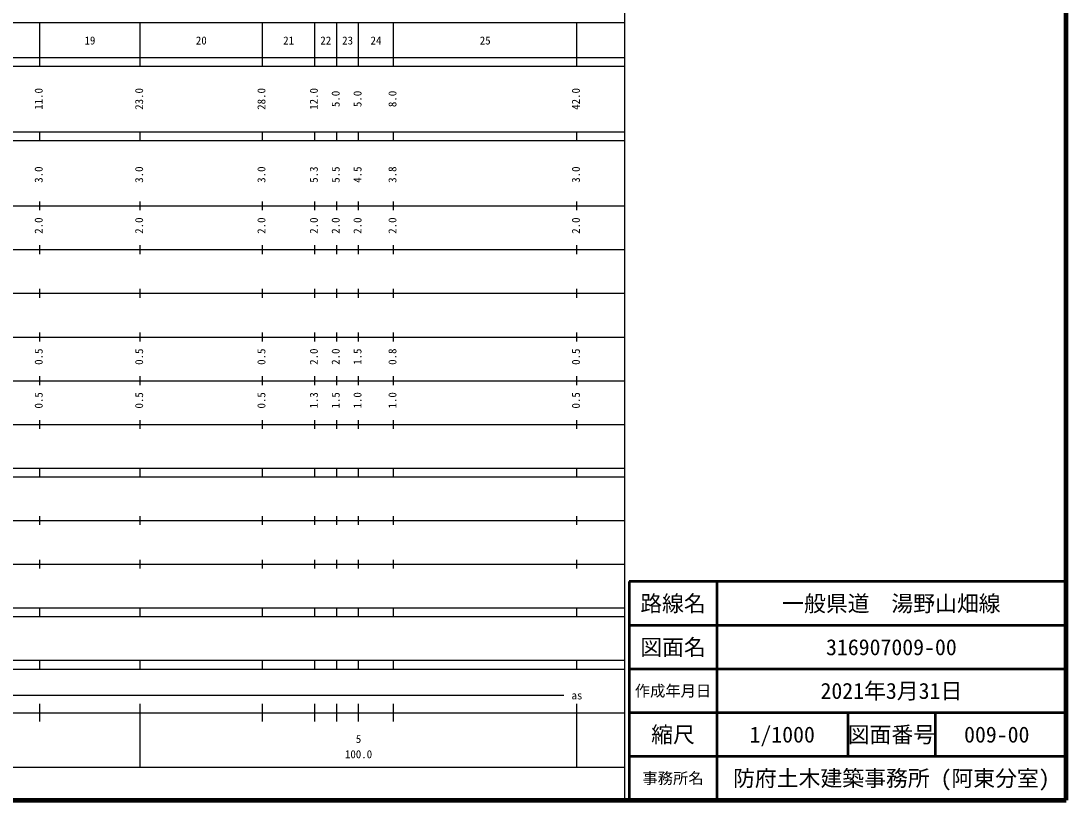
# Model space of a CAD drawing. Units: millimetres on the paper, enlarged 1000 times. Extents: x 40000 to 680000, y 20000 to 380000.
# Drawn here: x 440696 to 680000, y 20000 to 198357 of the extents above; entities that cross this region are included whole.
import ezdxf
from ezdxf.enums import TextEntityAlignment as Align

# ---------------------------------------------------------------- set-up
doc = ezdxf.new("R2010")
doc.units = ezdxf.units.MM
doc.header["$LTSCALE"] = 1000
for name, color, linetype, lineweight in [('M-TTL', 2, 'Continuous', 140), ('M-TTL-BAND', 7, 'Continuous', 25), ('M-TTL-FRAM', 2, 'Continuous', 50), ('M-TTL-LINE', 7, 'Continuous', 50)]:
    doc.layers.add(name, color=color, linetype=linetype, lineweight=lineweight)
doc.layers.add('M-TTL-TXT', color=7, linetype='Continuous')
doc.styles.add('ＭＳ ゴシック', font='')
doc.styles.get('ＭＳ ゴシック').set_extended_font_data('MS Gothic')

msp = doc.modelspace()

# ---------------------------------------------------------------- linework, layer by layer
at = {"layer": 'M-TTL'}
for p, q in [((680000, 20000), (680000, 380000)), ((40000, 20000), (680000, 20000))]:
    msp.add_line(p, q, dxfattribs=at)
at = {"layer": 'M-TTL-BAND'}
for p, q in [((579000, 20000), (579000, 370000)), ((68000, 198000), (579000, 198000)), ((445000, 188000), (445000, 198000)), ((468000, 188000), (468000, 198000)), ((496000, 188000), (496000, 198000)), ((508000, 188000), (508000, 198000)), ((513000, 188000), (513000, 198000)), ((518000, 188000), (518000, 198000)), ((526000, 188000), (526000, 198000)), ((568000, 188000), (568000, 198000)), ((40000, 190000), (579000, 190000)), ((40000, 188000), (579000, 188000)), ((40000, 173000), (579000, 173000)), ((445000, 171000), (445000, 173000)), ((468000, 171000), (468000, 173000)), ((496000, 171000), (496000, 173000)), ((508000, 171000), (508000, 173000)), ((513000, 171000), (513000, 173000)), ((518000, 171000), (518000, 173000)), ((526000, 171000), (526000, 173000)), ((568000, 171000), (568000, 173000)), ((40000, 171000), (579000, 171000)), ((40000, 156000), (579000, 156000)), ((445000, 155000), (445000, 157000)), ((468000, 155000), (468000, 157000)), ((496000, 155000), (496000, 157000)), ((508000, 155000), (508000, 157000)), ((513000, 155000), (513000, 157000)), ((518000, 155000), (518000, 157000)), ((526000, 155000), (526000, 157000)), ((568000, 155000), (568000, 157000)), ((46000, 146000), (579000, 146000)), ((445000, 145000), (445000, 147000)), ((468000, 145000), (468000, 147000)), ((496000, 145000), (496000, 147000)), ((508000, 145000), (508000, 147000)), ((513000, 145000), (513000, 147000)), ((518000, 145000), (518000, 147000)), ((526000, 145000), (526000, 147000)), ((568000, 145000), (568000, 147000)), ((445000, 135000), (445000, 137000)), ((468000, 135000), (468000, 137000)), ((496000, 135000), (496000, 137000)), ((508000, 135000), (508000, 137000)), ((513000, 135000), (513000, 137000)), ((518000, 135000), (518000, 137000)), ((526000, 135000), (526000, 137000)), ((568000, 135000), (568000, 137000)), ((52000, 136000), (579000, 136000)), ((445000, 125000), (445000, 127000)), ((468000, 125000), (468000, 127000)), ((496000, 125000), (496000, 127000)), ((508000, 125000), (508000, 127000)), ((513000, 125000), (513000, 127000)), ((518000, 125000), (518000, 127000)), ((526000, 125000), (526000, 127000)), ((568000, 125000), (568000, 127000)), ((46000, 126000), (579000, 126000)), ((52000, 116000), (579000, 116000)), ((445000, 115000), (445000, 117000)), ((468000, 115000), (468000, 117000)), ((496000, 115000), (496000, 117000)), ((508000, 115000), (508000, 117000)), ((513000, 115000), (513000, 117000)), ((518000, 115000), (518000, 117000)), ((526000, 115000), (526000, 117000)), ((568000, 115000), (568000, 117000)), ((46000, 106000), (579000, 106000)), ((445000, 105000), (445000, 107000)), ((468000, 105000), (468000, 107000)), ((496000, 105000), (496000, 107000)), ((508000, 105000), (508000, 107000)), ((513000, 105000), (513000, 107000)), ((518000, 105000), (518000, 107000)), ((526000, 105000), (526000, 107000)), ((568000, 105000), (568000, 107000)), ((40000, 96000), (579000, 96000)), ((445000, 94000), (445000, 96000)), ((468000, 94000), (468000, 96000)), ((496000, 94000), (496000, 96000)), ((508000, 94000), (508000, 96000)), ((513000, 94000), (513000, 96000)), ((518000, 94000), (518000, 96000)), ((526000, 94000), (526000, 96000)), ((568000, 94000), (568000, 96000)), ((40000, 94000), (579000, 94000)), ((49000, 84000), (579000, 84000)), ((445000, 83000), (445000, 85000)), ((468000, 83000), (468000, 85000)), ((496000, 83000), (496000, 85000)), ((508000, 83000), (508000, 85000)), ((513000, 83000), (513000, 85000)), ((518000, 83000), (518000, 85000)), ((526000, 83000), (526000, 85000)), ((568000, 83000), (568000, 85000)), ((445000, 73000), (445000, 75000)), ((468000, 73000), (468000, 75000)), ((496000, 73000), (496000, 75000)), ((508000, 73000), (508000, 75000)), ((513000, 73000), (513000, 75000)), ((518000, 73000), (518000, 75000)), ((526000, 73000), (526000, 75000)), ((568000, 73000), (568000, 75000)), ((40000, 74000), (579000, 74000)), ((40000, 64000), (579000, 64000)), ((445000, 62000), (445000, 64000)), ((468000, 62000), (468000, 64000)), ((496000, 62000), (496000, 64000)), ((508000, 62000), (508000, 64000)), ((513000, 62000), (513000, 64000)), ((518000, 62000), (518000, 64000)), ((526000, 62000), (526000, 64000)), ((568000, 62000), (568000, 64000)), ((40000, 62000), (579000, 62000)), ((40000, 52000), (579000, 52000)), ((445000, 50000), (445000, 52000)), ((468000, 50000), (468000, 52000)), ((496000, 50000), (496000, 52000)), ((508000, 50000), (508000, 52000)), ((513000, 50000), (513000, 52000)), ((518000, 50000), (518000, 52000)), ((526000, 50000), (526000, 52000)), ((568000, 50000), (568000, 52000)), ((40000, 50000), (579000, 50000)), ((71000, 44000), (565000, 44000)), ((445000, 38000), (445000, 42000)), ((468000, 27500), (468000, 42000)), ((496000, 38000), (496000, 42000)), ((508000, 38000), (508000, 42000)), ((513000, 38000), (513000, 42000)), ((518000, 38000), (518000, 42000)), ((526000, 38000), (526000, 42000)), ((568000, 27500), (568000, 42000)), ((40000, 40000), (579000, 40000)), ((68000, 27500), (579000, 27500))]:
    msp.add_line(p, q, dxfattribs=at)
at = {"layer": 'M-TTL-FRAM'}
for p, q in [((680000, 70000), (580000, 70000)), ((580000, 70000), (580000, 20000))]:
    msp.add_line(p, q, dxfattribs=at)
at = {"layer": 'M-TTL-LINE'}
for p, q in [((600000, 70000), (600000, 20000)), ((680000, 60000), (580000, 60000)), ((680000, 50000), (580000, 50000)), ((680000, 40000), (580000, 40000)), ((630000, 40000), (630000, 30000)), ((650000, 40000), (650000, 30000)), ((680000, 30000), (580000, 30000))]:
    msp.add_line(p, q, dxfattribs=at)

# ---------------------------------------------------------------- texts
at = {"layer": 'M-TTL-BAND', "style": 'ＭＳ ゴシック'}
for s, p in [('19', (456500, 192405)), ('20', (482000, 192405)), ('21', (502000, 192405)), ('22', (510500, 192405)), ('23', (515500, 192405)), ('24', (522000, 192405)), ('25', (547000, 192405)), ('as', (568000, 42500)), ('5', (518000, 32523)), ('100.0', (518000, 29033))]:
    msp.add_text(s, height=1833, dxfattribs=at).set_placement(p, align=Align.BOTTOM_CENTER)
for s, p in [('11.0', (446223, 180500)), ('23.0', (469223, 180500)), ('28.0', (497223, 180500)), ('12.0', (509223, 180500)), ('5.0', (514223, 180500)), ('5.0', (519223, 180500)), ('8.0', (527223, 180500)), ('42.0', (569223, 180500)), ('3.0', (446223, 163174)), ('3.0', (469223, 163174)), ('3.0', (497223, 163174)), ('5.3', (509223, 163174)), ('5.5', (514223, 163174)), ('4.5', (519223, 163174)), ('3.8', (527223, 163174)), ('3.0', (569223, 163174)), ('2.0', (446223, 151500)), ('2.0', (469223, 151500)), ('2.0', (497223, 151500)), ('2.0', (509223, 151500)), ('2.0', (514223, 151500)), ('2.0', (519223, 151500)), ('2.0', (527223, 151500)), ('2.0', (569223, 151500)), ('0.5', (446223, 121500)), ('0.5', (469223, 121500)), ('0.5', (497223, 121500)), ('2.0', (509223, 121500)), ('2.0', (514223, 121500)), ('1.5', (519223, 121500)), ('0.8', (527223, 121500)), ('0.5', (569223, 121500)), ('0.5', (446223, 111500)), ('0.5', (469223, 111500)), ('0.5', (497223, 111500)), ('1.3', (509223, 111500)), ('1.5', (514223, 111500)), ('1.0', (519223, 111500)), ('1.0', (527223, 111500)), ('0.5', (569223, 111500))]:
    msp.add_text(s, height=1833, rotation=90, dxfattribs=at).set_placement(p, align=Align.BOTTOM_CENTER)
at = {"layer": 'M-TTL-TXT', "style": 'ＭＳ ゴシック'}
for s, height, p in [('路線名', 3666, (590000, 65000)), ('路線名', 3666, (590000, 65000)), ('一般県道\u3000湯野山畑線', 3666, (640000, 65000)), ('図面名', 3666, (590000, 55000)), ('図面名', 3666, (590000, 55000)), ('316907009-00', 3666, (640000, 55000)), ('作成年月日', 2566, (590000, 45000)), ('作成年月日', 2566, (590000, 45000)), ('2021年3月31日', 3666, (640000, 45000)), ('縮尺', 3666, (590000, 35000)), ('縮尺', 3666, (590000, 35000)), ('1/1000', 3666, (615000, 35000)), ('図面番号', 3666, (640000, 35000)), ('図面番号', 3666, (640000, 35000)), ('009-00', 3666, (664125, 35000)), ('事務所名', 2566, (590000, 25000)), ('事務所名', 2566, (590000, 25000)), ('防府土木建築事務所 (阿東分室)', 3666, (640000, 25000))]:
    msp.add_text(s, height=height, dxfattribs=at).set_placement(p, align=Align.MIDDLE_CENTER)

doc.saveas('drawing.dxf')
